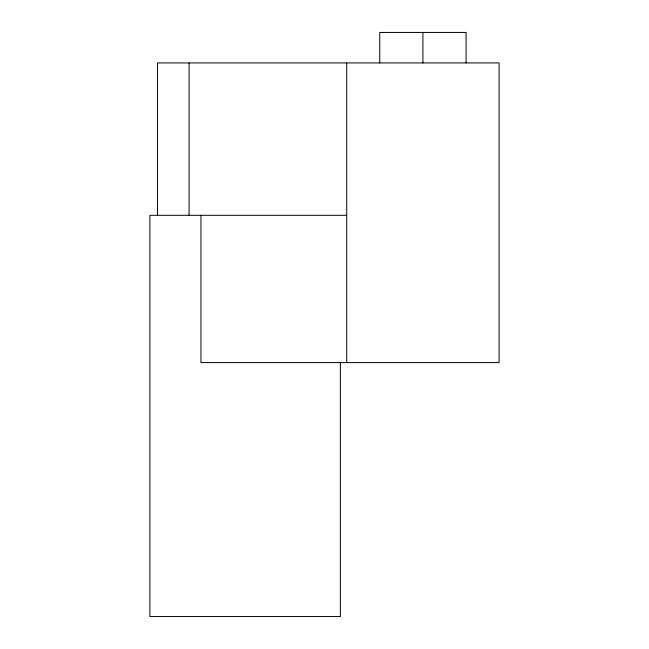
<?xml version="1.0" encoding="UTF-8"?>
<svg xmlns="http://www.w3.org/2000/svg" width="649" height="649" viewBox="0 0 649 649"><rect width="100%" height="100%" fill="white"/><g stroke="black" fill="none" stroke-linecap="round" stroke-linejoin="round"><path stroke-width="0.97" d="M346.72 215.298L149.903 215.298L149.903 616.55L340.376 616.55L340.376 362.223M466.079 62.929L466.079 32.45L379.738 32.45L379.738 62.929M422.905 32.45L422.905 62.929M346.72 62.929L346.72 362.596M200.955 215.298L200.955 362.596L499.097 362.596L499.097 62.929L157.52 62.929L157.52 215.298M189.094 62.929L189.094 215.298"/></g></svg>
